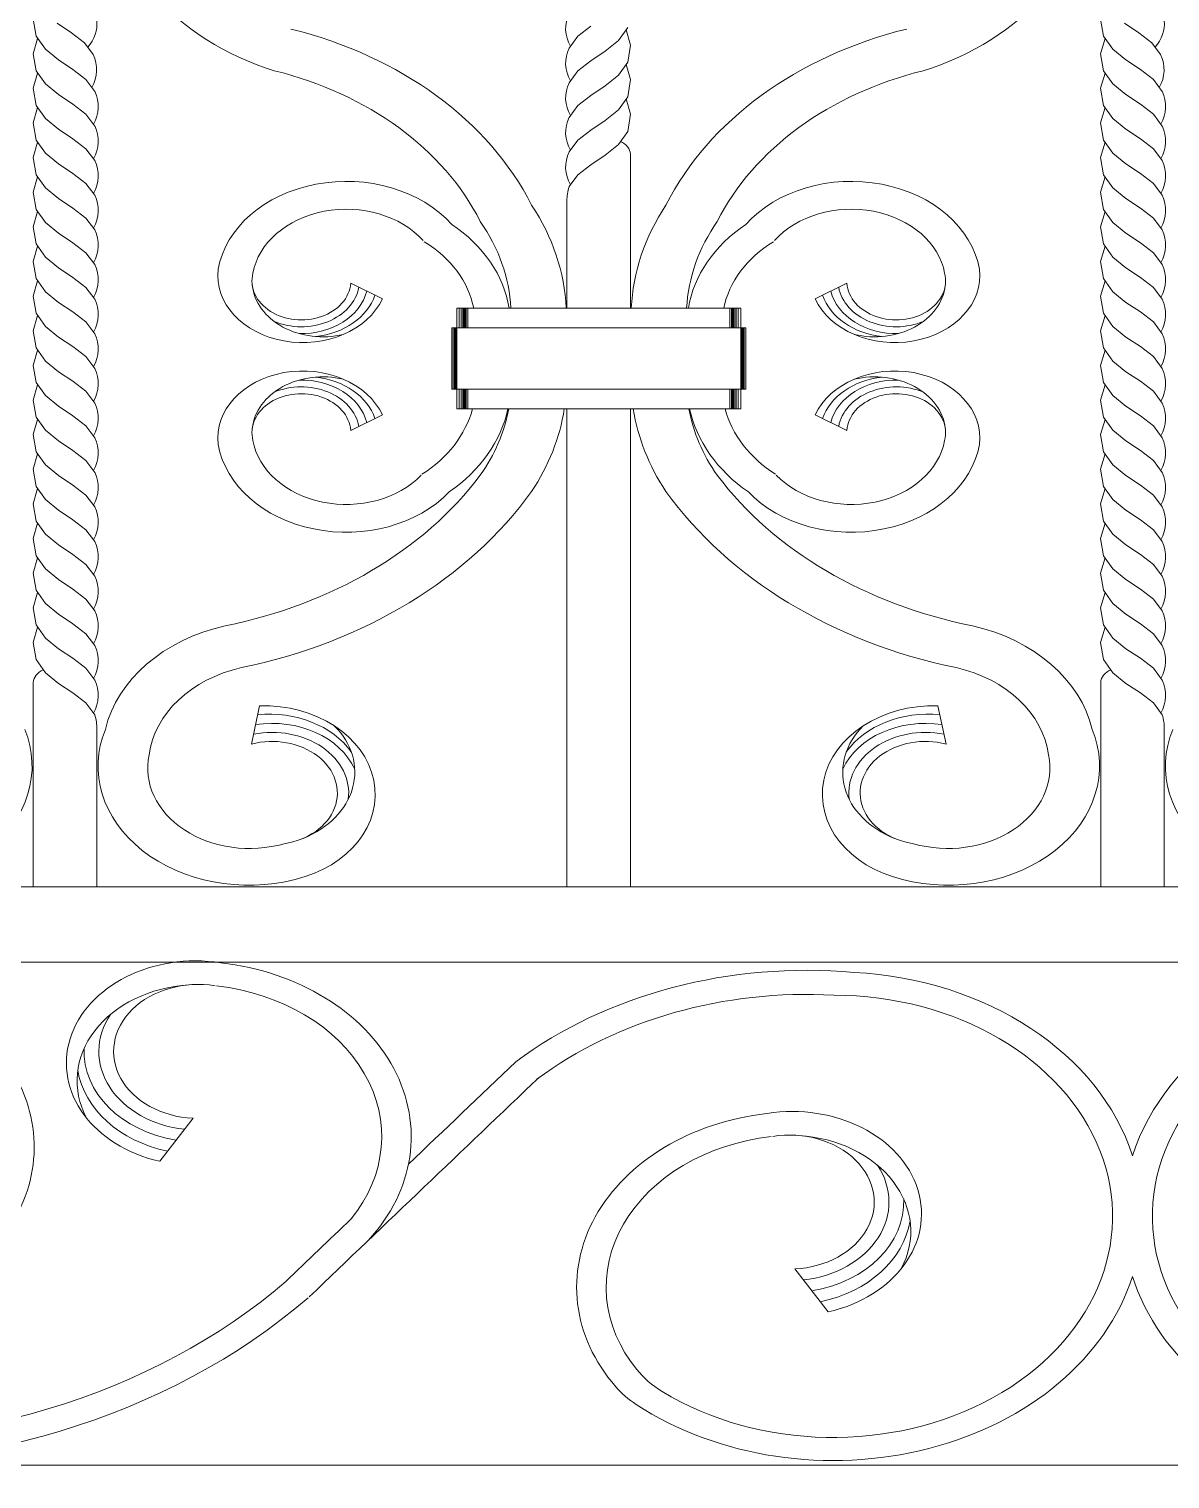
# Model space of a CAD drawing. Header units: inches. Extents: x 60.8 to 83.7, y 23.1 to 43.8.
# Drawn here: x 65.6198 to 65.995, y 25.1891 to 25.6661 of the extents above; entities that cross this region are included whole.
import ezdxf

# ---------------------------------------------------------------- set-up
doc = ezdxf.new("R2010")
doc.units = ezdxf.units.IN
doc.header["$LTSCALE"] = 0.9
doc.header["$MEASUREMENT"] = 0

msp = doc.modelspace()

# ---------------------------------------------------------------- linework, layer by layer
at = {"lineweight": 9}
for p, q in [((65.62117875575608, 25.66939210626288), (65.6220977493063, 25.66376160712858)), ((65.62899584292298, 25.66805270623094), (65.63373662163639, 25.66489791058826)), ((65.80454416427642, 25.66702525895304), (65.80028107903215, 25.66373780067687)), ((65.81669633711141, 25.66661260930425), (65.8136276042448, 25.66228629323068)), ((65.97218456115345, 25.66939210626288), (65.97310355470368, 25.66376160712858)), ((65.9800016483199, 25.66805270623094), (65.98474242703377, 25.66489791058826)), ((65.62261104981165, 25.66303795332495), (65.62117875575608, 25.65799726332632)), ((65.6220977493063, 25.66376160712858), (65.62516648217337, 25.65943529106227)), ((65.63373662163639, 25.66489791058826), (65.63799970688113, 25.66161045231209)), ((65.63799970688113, 25.66161045231209), (65.64090928772733, 25.65771138283647)), ((65.80028107903215, 25.66373780067687), (65.79737149818548, 25.65983873120125)), ((65.8136276042448, 25.66228629323068), (65.80928494298985, 25.65878521165916)), ((65.81618303660606, 25.66588895549336), (65.81761533066165, 25.66084826549473)), ((65.97361685520903, 25.66303795332495), (65.97218456115345, 25.65799726332632)), ((65.97310355470368, 25.66376160712858), (65.97617228757075, 25.65943529106227)), ((65.98474242703377, 25.66489791058826), (65.98900551227806, 25.66161045231209)), ((65.98900551227806, 25.66161045231209), (65.99191509312426, 25.65771138283647)), ((65.62117875575608, 25.65799726332632), (65.6220977493063, 25.65236676419201)), ((65.62516648217337, 25.65943529106227), (65.62950914342787, 25.65593420948712)), ((65.64090928772733, 25.65771138283647), (65.6409116566288, 25.65769400735616)), ((65.79737149818548, 25.65983873120125), (65.79736912928446, 25.65982135571732)), ((65.80928494298985, 25.65878521165916), (65.80454416427642, 25.65563041601648)), ((65.81761533066165, 25.66084826549473), (65.81669633711141, 25.65521776636405)), ((65.97218456115345, 25.65799726332632), (65.97310355470368, 25.65236676419201)), ((65.97617228757075, 25.65943529106227), (65.9805149488248, 25.65593420948712)), ((65.99191509312426, 25.65771138283647), (65.99191746202618, 25.65769400735616)), ((65.6220977493063, 25.65236676419201), (65.62516648217337, 25.64804044812208)), ((65.62950914342787, 25.65593420948712), (65.63424992214175, 25.65277941384444)), ((65.63424992214175, 25.65277941384444), (65.63851300738558, 25.64949195556464)), ((65.80028107903215, 25.65234295774031), (65.79737149818548, 25.64844388826106)), ((65.80454416427642, 25.65563041601648), (65.80028107903215, 25.65234295774031)), ((65.81669633711141, 25.65521776636405), (65.8136276042448, 25.65089145029412)), ((65.81618303660606, 25.6544941125568), (65.81761533066165, 25.64945342255816)), ((65.97310355470368, 25.65236676419201), (65.97617228757075, 25.64804044812208)), ((65.9805149488248, 25.65593420948712), (65.98525572753867, 25.65277941384444)), ((65.98525572753867, 25.65277941384444), (65.98951881278296, 25.64949195556464)), ((65.62261104981165, 25.65164311038476), (65.62117875575608, 25.64660242038613)), ((65.62516648217337, 25.64804044812208), (65.62950914342787, 25.64453936655056)), ((65.63851300738558, 25.64949195556464), (65.64142258823223, 25.64559288608903)), ((65.79737149818548, 25.64844388826106), (65.79736912928446, 25.64842651278076)), ((65.80928494298985, 25.64739036871897), (65.80454416427642, 25.64423557307629)), ((65.8136276042448, 25.65089145029412), (65.80928494298985, 25.64739036871897)), ((65.81761533066165, 25.64945342255816), (65.81669633711141, 25.64382292342749)), ((65.97361685520903, 25.65164311038476), (65.97218456115345, 25.64660242038613)), ((65.97617228757075, 25.64804044812208), (65.9805149488248, 25.64453936655056)), ((65.98951881278296, 25.64949195556464), (65.99242839362961, 25.64559288608903)), ((65.62117875575608, 25.64660242038613), (65.6220977493063, 25.64097192125182)), ((65.62950914342787, 25.64453936655056), (65.63424992214175, 25.64138457090788)), ((65.64142258823223, 25.64559288608903), (65.64142495713416, 25.64557551060872)), ((65.80454416427642, 25.64423557307629), (65.80028107903215, 25.64094811480012)), ((65.81669633711141, 25.64382292342749), (65.8136276042448, 25.63949660735393)), ((65.81618303660606, 25.64309926961661), (65.81761533066165, 25.63805857961797)), ((65.97218456115345, 25.64660242038613), (65.97310355470368, 25.64097192125182)), ((65.9805149488248, 25.64453936655056), (65.98525572753867, 25.64138457090788)), ((65.99242839362961, 25.64559288608903), (65.99243076253109, 25.64557551060872)), ((65.62261104981165, 25.6402482674482), (65.62117875575608, 25.63520757744956)), ((65.6220977493063, 25.64097192125182), (65.62516648217337, 25.63664560518552)), ((65.63424992214175, 25.64138457090788), (65.63851300738558, 25.63809711262808)), ((65.63851300738558, 25.63809711262808), (65.64142258823223, 25.63419804314884)), ((65.80028107903215, 25.64094811480012), (65.79737149818548, 25.6370490453245)), ((65.8136276042448, 25.63949660735393), (65.80928494298985, 25.63599552578241)), ((65.81761533066165, 25.63805857961797), (65.81669633711141, 25.6324280804873)), ((65.97361685520903, 25.6402482674482), (65.97218456115345, 25.63520757744956)), ((65.97310355470368, 25.64097192125182), (65.97617228757075, 25.63664560518552)), ((65.98525572753867, 25.64138457090788), (65.98951881278296, 25.63809711262808)), ((65.98951881278296, 25.63809711262808), (65.99242839362961, 25.63419804314884)), ((65.62117875575608, 25.63520757744956), (65.6220977493063, 25.62957707831526)), ((65.62516648217337, 25.63664560518552), (65.62950914342787, 25.63314452361037)), ((65.62950914342787, 25.63314452361037), (65.63424992214175, 25.62998972796769)), ((65.64142258823223, 25.63419804314884), (65.64142495713416, 25.63418066766852)), ((65.79737149818548, 25.6370490453245), (65.79736912928446, 25.63703166984056)), ((65.80454416427642, 25.63284073013973), (65.80028107903215, 25.62955327185993)), ((65.80928494298985, 25.63599552578241), (65.80454416427642, 25.63284073013973)), ((65.97218456115345, 25.63520757744956), (65.97310355470368, 25.62957707831526)), ((65.97617228757075, 25.63664560518552), (65.9805149488248, 25.63314452361037)), ((65.9805149488248, 25.63314452361037), (65.98525572753867, 25.62998972796769)), ((65.99242839362961, 25.63419804314884), (65.99243076253109, 25.63418066766852)), ((65.62261104981165, 25.62885342450801), (65.62117875575608, 25.62381273450937)), ((65.6220977493063, 25.62957707831526), (65.62516648217337, 25.62525076224533)), ((65.63424992214175, 25.62998972796769), (65.63851300738558, 25.62670226968789)), ((65.80028107903215, 25.62955327185993), (65.79737149818548, 25.62565420238431)), ((65.8136276042448, 25.62810176441373), (65.80928494298985, 25.62460068284222)), ((65.81669633711141, 25.6324280804873), (65.8136276042448, 25.62810176441373)), ((65.97361685520903, 25.62885342450801), (65.97218456115345, 25.62381273450937)), ((65.97310355470368, 25.62957707831526), (65.97617228757075, 25.62525076224533)), ((65.98525572753867, 25.62998972796769), (65.98951881278296, 25.62670226968789)), ((65.62117875575608, 25.62381273450937), (65.6220977493063, 25.61818223537507)), ((65.62516648217337, 25.62525076224533), (65.62950914342787, 25.62174968067018)), ((65.63851300738558, 25.62670226968789), (65.64142258823223, 25.62280320021227)), ((65.79737149818548, 25.62565420238431), (65.79736912928446, 25.62563682690037)), ((65.80928494298985, 25.62460068284222), (65.80454416427642, 25.62144588719953)), ((65.81760575645052, 25.57423655139727), (65.81760575645052, 25.6249331585556)), ((65.97218456115345, 25.62381273450937), (65.97310355470368, 25.61818223537507)), ((65.97617228757075, 25.62525076224533), (65.9805149488248, 25.62174968067018)), ((65.98951881278296, 25.62670226968789), (65.99242839362961, 25.62280320021227)), ((65.62950914342787, 25.62174968067018), (65.63424992214175, 25.6185948850275)), ((65.63424992214175, 25.6185948850275), (65.63851300738558, 25.61530742674769)), ((65.64142258823223, 25.62280320021227), (65.64142495713416, 25.62278582473196)), ((65.80454416427642, 25.62144588719953), (65.80028107903215, 25.61815842892336)), ((65.9805149488248, 25.62174968067018), (65.98525572753867, 25.6185948850275)), ((65.98525572753867, 25.6185948850275), (65.98951881278296, 25.61530742674769)), ((65.99242839362961, 25.62280320021227), (65.99243076253109, 25.62278582473196)), ((65.62261104981165, 25.61745858156781), (65.62117875575608, 25.61241789156918)), ((65.6220977493063, 25.61818223537507), (65.62516648217337, 25.61385591930513)), ((65.62516648217337, 25.61385591930513), (65.62950914342787, 25.61035483773362)), ((65.63851300738558, 25.61530742674769), (65.64142258823223, 25.61140835727208)), ((65.79737149818548, 25.61425935944412), (65.79736912928446, 25.61424198396381)), ((65.80028107903215, 25.61815842892336), (65.79737149818548, 25.61425935944412)), ((65.97361685520903, 25.61745858156781), (65.97218456115345, 25.61241789156918)), ((65.97310355470368, 25.61818223537507), (65.97617228757075, 25.61385591930513)), ((65.97617228757075, 25.61385591930513), (65.9805149488248, 25.61035483773362)), ((65.98951881278296, 25.61530742674769), (65.99242839362961, 25.61140835727208)), ((65.62117875575608, 25.61241789156918), (65.6220977493063, 25.60678739243488)), ((65.62950914342787, 25.61035483773362), (65.63424992214175, 25.60720004209093)), ((65.64142258823223, 25.61140835727208), (65.64142495713416, 25.61139098179177)), ((65.79669123266589, 25.57423655139727), (65.79669123266589, 25.6095689058458)), ((65.97218456115345, 25.61241789156918), (65.97310355470368, 25.60678739243488)), ((65.9805149488248, 25.61035483773362), (65.98525572753867, 25.60720004209093)), ((65.99242839362961, 25.61140835727208), (65.99243076253109, 25.61139098179177)), ((65.62261104981165, 25.60606373863125), (65.62117875575608, 25.60102304863262)), ((65.6220977493063, 25.60678739243488), (65.62516648217337, 25.60246107636857)), ((65.63424992214175, 25.60720004209093), (65.63851300738558, 25.60391258381113)), ((65.97361685520903, 25.60606373863125), (65.97218456115345, 25.60102304863262)), ((65.97310355470368, 25.60678739243488), (65.97617228757075, 25.60246107636857)), ((65.98525572753867, 25.60720004209093), (65.98951881278296, 25.60391258381113)), ((65.62117875575608, 25.60102304863262), (65.6220977493063, 25.59539254949831)), ((65.62516648217337, 25.60246107636857), (65.62950914342787, 25.59895999479343)), ((65.63851300738558, 25.60391258381113), (65.64142258823223, 25.60001351433189)), ((65.64142258823223, 25.60001351433189), (65.64142495713416, 25.59999613885521)), ((65.97218456115345, 25.60102304863262), (65.97310355470368, 25.59539254949831)), ((65.97617228757075, 25.60246107636857), (65.9805149488248, 25.59895999479343)), ((65.98951881278296, 25.60391258381113), (65.99242839362961, 25.60001351433189)), ((65.99242839362961, 25.60001351433189), (65.99243076253109, 25.59999613885521)), ((65.62261104981165, 25.59466889569106), (65.62117875575608, 25.58962820569243)), ((65.6220977493063, 25.59539254949831), (65.62516648217337, 25.59106623342838)), ((65.62950914342787, 25.59895999479343), (65.63424992214175, 25.59580519915074)), ((65.63424992214175, 25.59580519915074), (65.63851300738558, 25.59251774087094)), ((65.97361685520903, 25.59466889569106), (65.97218456115345, 25.58962820569243)), ((65.97310355470368, 25.59539254949831), (65.97617228757075, 25.59106623342838)), ((65.9805149488248, 25.59895999479343), (65.98525572753867, 25.59580519915074)), ((65.98525572753867, 25.59580519915074), (65.98951881278296, 25.59251774087094)), ((65.62516648217337, 25.59106623342838), (65.62950914342787, 25.58756515185686)), ((65.63851300738558, 25.59251774087094), (65.64142258823223, 25.58861867139533)), ((65.97617228757075, 25.59106623342838), (65.9805149488248, 25.58756515185686)), ((65.98951881278296, 25.59251774087094), (65.99242839362961, 25.58861867139533)), ((65.62117875575608, 25.58962820569243), (65.6220977493063, 25.58399770655813)), ((65.62950914342787, 25.58756515185686), (65.63424992214175, 25.58441035621418)), ((65.64142258823223, 25.58861867139533), (65.64142495713416, 25.58860129591502)), ((65.97218456115345, 25.58962820569243), (65.97310355470368, 25.58399770655813)), ((65.9805149488248, 25.58756515185686), (65.98525572753867, 25.58441035621418)), ((65.99242839362961, 25.58861867139533), (65.99243076253109, 25.58860129591502)), ((65.62261104981165, 25.5832740527545), (65.62117875575608, 25.57823336275224)), ((65.6220977493063, 25.58399770655813), (65.62516648217337, 25.57967139049182)), ((65.63424992214175, 25.58441035621418), (65.63851300738558, 25.58112289793438)), ((65.63851300738558, 25.58112289793438), (65.64142258823223, 25.57722382845514)), ((65.73600572222117, 25.57738261799617), (65.72556700744356, 25.58245314878915)), ((65.8782912668957, 25.57738261799617), (65.88872998167331, 25.58245314878915)), ((65.97361685520903, 25.5832740527545), (65.97218456115345, 25.57823336275224)), ((65.97310355470368, 25.58399770655813), (65.97617228757075, 25.57967139049182)), ((65.98525572753867, 25.58441035621418), (65.98951881278296, 25.58112289793438)), ((65.98951881278296, 25.58112289793438), (65.99242839362961, 25.57722382845514)), ((65.62117875575608, 25.57823336275224), (65.6220977493063, 25.57260286361793)), ((65.62516648217337, 25.57967139049182), (65.62950914342787, 25.57617030891667)), ((65.62950914342787, 25.57617030891667), (65.63424992214175, 25.57301551327399)), ((65.64142258823223, 25.57722382845514), (65.64142495713416, 25.57720645297483)), ((65.97218456115345, 25.57823336275224), (65.97310355470368, 25.57260286361793)), ((65.97617228757075, 25.57967139049182), (65.9805149488248, 25.57617030891667)), ((65.9805149488248, 25.57617030891667), (65.98525572753867, 25.57301551327399)), ((65.99242839362961, 25.57722382845514), (65.99243076253109, 25.57720645297483)), ((65.62261104981165, 25.57187920981431), (65.62117875575608, 25.56683851981568)), ((65.6220977493063, 25.57260286361793), (65.62516648217337, 25.56827654755163)), ((65.63424992214175, 25.57301551327399), (65.63851300738558, 25.56972805499419)), ((65.76045199876698, 25.57423655139727), (65.85384499034988, 25.57423655139727)), ((65.85384499034943, 25.57423655139727), (65.76045199876698, 25.57423655139727)), ((65.76045199876698, 25.57423655139727), (65.76045199876698, 25.54113680925347)), ((65.76045199876698, 25.57423655139727), (65.76045199876698, 25.56779114563445)), ((65.76045199876698, 25.57423655139727), (65.76045199876698, 25.56779114563445)), ((65.76045199876698, 25.57423655139727), (65.76045199876698, 25.54113680925347)), ((65.76126652228517, 25.57423655139727), (65.76126652228517, 25.56779114563445)), ((65.76126652228517, 25.57423655139727), (65.76126652228517, 25.56779114563445)), ((65.76191814109973, 25.57423655139727), (65.76191814109973, 25.56779114563445)), ((65.76191814109973, 25.57423655139727), (65.76191814109973, 25.56779114563445)), ((65.76240685521063, 25.57423655139727), (65.76240685521063, 25.56779114563445)), ((65.76240685521063, 25.57423655139727), (65.76240685521063, 25.56779114563445)), ((65.76281411696972, 25.57423655139727), (65.76281411696972, 25.56779114563445)), ((65.76281411696972, 25.57423655139727), (65.76281411696972, 25.56779114563445)), ((65.76313992637655, 25.57423655139727), (65.76313992637655, 25.56779114563445)), ((65.76313992637655, 25.57423655139727), (65.76313992637655, 25.56779114563445)), ((65.76338428343246, 25.57423655139727), (65.76338428343246, 25.56779114563445)), ((65.76338428343246, 25.57423655139727), (65.763384283432, 25.56779114563445)), ((65.76354718813565, 25.57423655139727), (65.76354718813565, 25.56779114563445)), ((65.76354718813565, 25.57423655139727), (65.76354718813565, 25.56779114563445)), ((65.76409951958732, 25.57423655139727), (65.76409951958732, 25.56779114563445)), ((65.76409951958686, 25.57423655139727), (65.76409951958686, 25.56779114563445)), ((65.85019746952955, 25.57423655139727), (65.85019746952955, 25.56779114563445)), ((65.85019746952955, 25.57423655139727), (65.85019746952955, 25.56779114563445)), ((65.85074980098076, 25.57423655139727), (65.85074980098076, 25.56779114563445)), ((65.85074980098076, 25.57423655139727), (65.85074980098076, 25.56779114563445)), ((65.85091270568441, 25.57423655139727), (65.85091270568441, 25.56779114563445)), ((65.85091270568441, 25.57423655139727), (65.85091270568441, 25.56779114563445)), ((65.85115706273986, 25.57423655139727), (65.85115706273986, 25.56779114563445)), ((65.85115706273986, 25.57423655139727), (65.85115706273986, 25.56779114563445)), ((65.85148287214713, 25.57423655139727), (65.85148287214713, 25.56779114563445)), ((65.85148287214713, 25.57423655139727), (65.85148287214713, 25.56779114563445)), ((65.85189013390622, 25.57423655139727), (65.85189013390622, 25.56779114563445)), ((65.85189013390622, 25.57423655139727), (65.85189013390622, 25.56779114563445)), ((65.85237884801714, 25.57423655139727), (65.85237884801714, 25.56779114563445)), ((65.85237884801714, 25.57423655139727), (65.85237884801714, 25.56779114563445)), ((65.85303046683124, 25.57423655139727), (65.85303046683124, 25.56779114563445)), ((65.85303046683124, 25.57423655139727), (65.85303046683124, 25.56779114563445)), ((65.85384499034943, 25.57423655139727), (65.85384499034943, 25.54113680925347)), ((65.85384499034943, 25.57423655139727), (65.85384499034988, 25.56779114563445)), ((65.85384499034943, 25.57423655139727), (65.85384499034943, 25.56779114563445)), ((65.85384499034943, 25.57423655139727), (65.85384499034943, 25.54113680925347)), ((65.97361685520903, 25.57187920981431), (65.97218456115345, 25.56683851981568)), ((65.97310355470368, 25.57260286361793), (65.97617228757075, 25.56827654755163)), ((65.98525572753867, 25.57301551327399), (65.98951881278296, 25.56972805499419)), ((65.62117875575608, 25.56683851981568), (65.6220977493063, 25.56120802068137)), ((65.62516648217337, 25.56827654755163), (65.62950914342787, 25.56477546597648)), ((65.63851300738558, 25.56972805499419), (65.64142258823223, 25.56582898551494)), ((65.75882295173106, 25.56779114563445), (65.85547403738535, 25.56779114563445)), ((65.85547403738535, 25.56779114563445), (65.75882295173106, 25.56779114563445)), ((65.75882295173106, 25.56779114563445), (65.75882295173106, 25.5475822150163)), ((65.75882295173106, 25.56779114563445), (65.75882295173106, 25.5475822150163)), ((65.75931166584198, 25.56779114563445), (65.75931166584198, 25.5475822150163)), ((65.75931166584198, 25.56779114563445), (65.75931166584198, 25.5475822150163)), ((65.75971892760107, 25.56779114563445), (65.75971892760107, 25.5475822150163)), ((65.75971892760107, 25.56779114563445), (65.75971892760107, 25.5475822150163)), ((65.76004473700834, 25.56779114563445), (65.76004473700834, 25.5475822150163)), ((65.76004473700834, 25.56779114563445), (65.76004473700834, 25.5475822150163)), ((65.76020764171197, 25.56779114563445), (65.76020764171197, 25.5475822150163)), ((65.76020764171197, 25.56779114563445), (65.76020764171197, 25.5475822150163)), ((65.85408934740488, 25.56779114563445), (65.85408934740488, 25.5475822150163)), ((65.85408934740488, 25.56779114563445), (65.85408934740488, 25.5475822150163)), ((65.85425225210807, 25.56779114563445), (65.85425225210807, 25.5475822150163)), ((65.85425225210807, 25.56779114563445), (65.85425225210807, 25.5475822150163)), ((65.8545780615158, 25.56779114563445), (65.8545780615158, 25.5475822150163)), ((65.8545780615158, 25.56779114563445), (65.8545780615158, 25.5475822150163)), ((65.85498532327489, 25.56779114563445), (65.85498532327489, 25.5475822150163)), ((65.85498532327489, 25.56779114563445), (65.85498532327489, 25.5475822150163)), ((65.85547403738535, 25.56779114563445), (65.85547403738535, 25.5475822150163)), ((65.85547403738535, 25.56779114563445), (65.85547403738535, 25.5475822150163)), ((65.97218456115345, 25.56683851981568), (65.97310355470368, 25.56120802068137)), ((65.97617228757075, 25.56827654755163), (65.9805149488248, 25.56477546597648)), ((65.98951881278296, 25.56972805499419), (65.99242839362961, 25.56582898551494)), ((65.6220977493063, 25.56120802068137), (65.62516648217337, 25.55688170461143)), ((65.62950914342787, 25.56477546597648), (65.63424992214175, 25.5616206703338)), ((65.63424992214175, 25.5616206703338), (65.63851300738558, 25.558333212054)), ((65.64142258823223, 25.56582898551494), (65.64142495713416, 25.56581161003826)), ((65.97310355470368, 25.56120802068137), (65.97617228757075, 25.55688170461143)), ((65.9805149488248, 25.56477546597648), (65.98525572753867, 25.5616206703338)), ((65.98525572753867, 25.5616206703338), (65.98951881278296, 25.558333212054)), ((65.99242839362961, 25.56582898551494), (65.99243076253109, 25.56581161003826)), ((65.62261104981165, 25.56048436687412), (65.62117875575608, 25.55544367687548)), ((65.62516648217337, 25.55688170461143), (65.62950914342787, 25.55338062303992)), ((65.63851300738558, 25.558333212054), (65.64142258823223, 25.55443414257838)), ((65.97361685520903, 25.56048436687412), (65.97218456115345, 25.55544367687548)), ((65.97617228757075, 25.55688170461143), (65.9805149488248, 25.55338062303992)), ((65.98951881278296, 25.558333212054), (65.99242839362961, 25.55443414257838)), ((65.62117875575608, 25.55544367687548), (65.6220977493063, 25.54981317774118)), ((65.62950914342787, 25.55338062303992), (65.63424992214175, 25.55022582739723)), ((65.64142258823223, 25.55443414257838), (65.64142495713416, 25.55441676709807)), ((65.97218456115345, 25.55544367687548), (65.97310355470368, 25.54981317774118)), ((65.9805149488248, 25.55338062303992), (65.98525572753867, 25.55022582739723)), ((65.99242839362961, 25.55443414257838), (65.99243076253109, 25.55441676709807)), ((65.62261104981165, 25.54908952393755), (65.62117875575608, 25.54404883393892)), ((65.6220977493063, 25.54981317774118), (65.62516648217337, 25.54548686167487)), ((65.63424992214175, 25.55022582739723), (65.63851300738558, 25.54693836911743)), ((65.63851300738558, 25.54693836911743), (65.64142258823223, 25.54303929963819)), ((65.75882295173106, 25.5475822150163), (65.85547403738535, 25.5475822150163)), ((65.85547403738535, 25.5475822150163), (65.75882295173106, 25.5475822150163)), ((65.76045199876698, 25.5475822150163), (65.76045199876698, 25.54113680925347)), ((65.76045199876698, 25.5475822150163), (65.76045199876698, 25.54113680925347)), ((65.76126652228517, 25.5475822150163), (65.76126652228517, 25.54113680925347)), ((65.76126652228517, 25.5475822150163), (65.76126652228517, 25.54113680925347)), ((65.76191814109973, 25.5475822150163), (65.76191814109973, 25.54113680925347)), ((65.76191814109973, 25.5475822150163), (65.76191814109973, 25.54113680925347)), ((65.76240685521063, 25.5475822150163), (65.76240685521063, 25.54113680925347)), ((65.76240685521063, 25.5475822150163), (65.76240685521063, 25.54113680925347)), ((65.76281411696972, 25.5475822150163), (65.76281411696972, 25.54113680925347)), ((65.76281411696972, 25.5475822150163), (65.76281411696972, 25.54113680925347)), ((65.76313992637655, 25.5475822150163), (65.76313992637655, 25.54113680925347)), ((65.76313992637655, 25.5475822150163), (65.76313992637655, 25.54113680925347)), ((65.76338428343246, 25.5475822150163), (65.76338428343246, 25.54113680925347)), ((65.763384283432, 25.5475822150163), (65.76338428343246, 25.54113680925347)), ((65.76354718813565, 25.5475822150163), (65.76354718813565, 25.54113680925347)), ((65.76354718813565, 25.5475822150163), (65.76354718813565, 25.54113680925347)), ((65.76409951958732, 25.5475822150163), (65.76409951958732, 25.54113680925347)), ((65.76409951958686, 25.5475822150163), (65.76409951958686, 25.54113680925347)), ((65.85019746952955, 25.5475822150163), (65.85019746952955, 25.54113680925347)), ((65.85019746952955, 25.5475822150163), (65.85019746952955, 25.54113680925347)), ((65.85074980098076, 25.5475822150163), (65.85074980098076, 25.54113680925347)), ((65.85074980098076, 25.5475822150163), (65.85074980098076, 25.54113680925347)), ((65.85091270568441, 25.5475822150163), (65.85091270568441, 25.54113680925347)), ((65.85091270568441, 25.5475822150163), (65.85091270568441, 25.54113680925347)), ((65.85115706273986, 25.5475822150163), (65.85115706273986, 25.54113680925347)), ((65.85115706273986, 25.5475822150163), (65.85115706273986, 25.54113680925347)), ((65.85148287214713, 25.5475822150163), (65.85148287214713, 25.54113680925347)), ((65.85148287214713, 25.5475822150163), (65.85148287214713, 25.54113680925347)), ((65.85189013390622, 25.5475822150163), (65.85189013390622, 25.54113680925347)), ((65.85189013390622, 25.5475822150163), (65.85189013390622, 25.54113680925347)), ((65.85237884801714, 25.5475822150163), (65.85237884801714, 25.54113680925347)), ((65.85237884801714, 25.5475822150163), (65.85237884801714, 25.54113680925347)), ((65.85303046683124, 25.5475822150163), (65.85303046683124, 25.54113680925347)), ((65.85303046683124, 25.5475822150163), (65.85303046683124, 25.54113680925347)), ((65.85384499034988, 25.5475822150163), (65.85384499034943, 25.54113680925347)), ((65.85384499034943, 25.5475822150163), (65.85384499034943, 25.54113680925347)), ((65.97361685520903, 25.54908952393755), (65.97218456115345, 25.54404883393892)), ((65.97310355470368, 25.54981317774118), (65.97617228757075, 25.54548686167487)), ((65.98525572753867, 25.55022582739723), (65.98951881278296, 25.54693836911743)), ((65.98951881278296, 25.54693836911743), (65.99242839362961, 25.54303929963819)), ((65.62117875575608, 25.54404883393892), (65.6220977493063, 25.53841833480462)), ((65.62516648217337, 25.54548686167487), (65.62950914342787, 25.54198578009973)), ((65.64142258823223, 25.54303929963819), (65.64142495713416, 25.54302192416151)), ((65.97218456115345, 25.54404883393892), (65.97310355470368, 25.53841833480462)), ((65.97617228757075, 25.54548686167487), (65.9805149488248, 25.54198578009973)), ((65.99242839362961, 25.54303929963819), (65.99243076253109, 25.54302192416151)), ((65.62261104981165, 25.53769468099736), (65.62117875575608, 25.53265399099873)), ((65.6220977493063, 25.53841833480462), (65.62516648217337, 25.53409201873468)), ((65.62950914342787, 25.54198578009973), (65.63424992214175, 25.53883098445704)), ((65.63424992214175, 25.53883098445704), (65.63851300738558, 25.53554352617724)), ((65.73600572222117, 25.53914771522824), (65.72556700744356, 25.53407718443526)), ((65.76045199876698, 25.54113680925347), (65.85384499034988, 25.54113680925347)), ((65.85384499034943, 25.54113680925347), (65.76045199876698, 25.54113680925347)), ((65.79669123266633, 25.38391303407224), (65.79669123266633, 25.54113680925347)), ((65.79669123266633, 25.38391303407224), (65.79669123266633, 25.54113680925347)), ((65.81760575645052, 25.54113680925347), (65.81760575645052, 25.38391303407224)), ((65.8782912668957, 25.53914771522824), (65.88872998167331, 25.53407718443526)), ((65.97361685520903, 25.53769468099736), (65.97218456115345, 25.53265399099873)), ((65.97310355470368, 25.53841833480462), (65.97617228757075, 25.53409201873468)), ((65.9805149488248, 25.54198578009973), (65.98525572753867, 25.53883098445704)), ((65.98525572753867, 25.53883098445704), (65.98951881278296, 25.53554352617724)), ((65.62117875575608, 25.53265399099873), (65.6220977493063, 25.52702349186443)), ((65.62516648217337, 25.53409201873468), (65.62950914342787, 25.53059093716316)), ((65.63851300738558, 25.53554352617724), (65.64142258823223, 25.53164445670163)), ((65.97218456115345, 25.53265399099873), (65.97310355470368, 25.52702349186443)), ((65.97617228757075, 25.53409201873468), (65.9805149488248, 25.53059093716316)), ((65.98951881278296, 25.53554352617724), (65.99242839362961, 25.53164445670163)), ((65.62950914342787, 25.53059093716316), (65.63424992214175, 25.52743614152048)), ((65.64142258823223, 25.53164445670163), (65.64142495713416, 25.53162708122132)), ((65.9805149488248, 25.53059093716316), (65.98525572753867, 25.52743614152048)), ((65.99242839362961, 25.53164445670163), (65.99243076253109, 25.53162708122132)), ((65.62261104981165, 25.5262998380608), (65.62117875575608, 25.52125914805854)), ((65.6220977493063, 25.52702349186443), (65.62516648217337, 25.52269717579449)), ((65.63424992214175, 25.52743614152048), (65.63851300738558, 25.52414868323705)), ((65.63851300738558, 25.52414868323705), (65.64142258823223, 25.52024961376144)), ((65.97361685520903, 25.5262998380608), (65.97218456115345, 25.52125914805854)), ((65.97310355470368, 25.52702349186443), (65.97617228757075, 25.52269717579449)), ((65.98525572753867, 25.52743614152048), (65.98951881278296, 25.52414868323705)), ((65.98951881278296, 25.52414868323705), (65.99242839362961, 25.52024961376144)), ((65.62117875575608, 25.52125914805854), (65.6220977493063, 25.51562864892423)), ((65.62516648217337, 25.52269717579449), (65.62950914342787, 25.51919609422297)), ((65.62950914342787, 25.51919609422297), (65.63424992214175, 25.51604129858029)), ((65.64142258823223, 25.52024961376144), (65.64142495713416, 25.52023223828113)), ((65.97218456115345, 25.52125914805854), (65.97310355470368, 25.51562864892423)), ((65.97617228757075, 25.52269717579449), (65.9805149488248, 25.51919609422297)), ((65.9805149488248, 25.51919609422297), (65.98525572753867, 25.51604129858029)), ((65.99242839362961, 25.52024961376144), (65.99243076253109, 25.52023223828113)), ((65.62261104981165, 25.51490499512061), (65.62117875575608, 25.50986430512198)), ((65.6220977493063, 25.51562864892423), (65.62516648217337, 25.51130233285793)), ((65.63424992214175, 25.51604129858029), (65.63851300738558, 25.51275384030049)), ((65.97361685520903, 25.51490499512061), (65.97218456115345, 25.50986430512198)), ((65.97310355470368, 25.51562864892423), (65.97617228757075, 25.51130233285793)), ((65.98525572753867, 25.51604129858029), (65.98951881278296, 25.51275384030049)), ((65.62117875575608, 25.50986430512198), (65.6220977493063, 25.50423380598767)), ((65.62516648217337, 25.51130233285793), (65.62950914342787, 25.50780125128278)), ((65.63851300738558, 25.51275384030049), (65.64142258823223, 25.50885477082124)), ((65.64142258823223, 25.50885477082124), (65.64142495713416, 25.50883739534456)), ((65.97218456115345, 25.50986430512198), (65.97310355470368, 25.50423380598767)), ((65.97617228757075, 25.51130233285793), (65.9805149488248, 25.50780125128278)), ((65.98951881278296, 25.51275384030049), (65.99242839362961, 25.50885477082124)), ((65.99242839362961, 25.50885477082124), (65.99243076253109, 25.50883739534456)), ((65.6220977493063, 25.50423380598767), (65.62516648217337, 25.49990748991774)), ((65.62950914342787, 25.50780125128278), (65.63424992214175, 25.5046464556401)), ((65.63424992214175, 25.5046464556401), (65.63851300738558, 25.5013589973603)), ((65.97310355470368, 25.50423380598767), (65.97617228757075, 25.49990748991774)), ((65.9805149488248, 25.50780125128278), (65.98525572753867, 25.5046464556401)), ((65.98525572753867, 25.5046464556401), (65.98951881278296, 25.5013589973603)), ((65.62261104981165, 25.50351015218042), (65.62117875575608, 25.49846946218178)), ((65.62516648217337, 25.49990748991774), (65.62950914342787, 25.49640640834622)), ((65.63851300738558, 25.5013589973603), (65.64142258823223, 25.49745992788468)), ((65.97361685520903, 25.50351015218042), (65.97218456115345, 25.49846946218178)), ((65.97617228757075, 25.49990748991774), (65.9805149488248, 25.49640640834622)), ((65.98951881278296, 25.5013589973603), (65.99242839362961, 25.49745992788468)), ((65.62117875575608, 25.49846946218178), (65.6220977493063, 25.49283896304748)), ((65.62950914342787, 25.49640640834622), (65.63424992214175, 25.49325161270353)), ((65.64142258823223, 25.49745992788468), (65.64142495713416, 25.49744255240437)), ((65.97218456115345, 25.49846946218178), (65.97310355470368, 25.49283896304748)), ((65.9805149488248, 25.49640640834622), (65.98525572753867, 25.49325161270353)), ((65.99242839362961, 25.49745992788468), (65.99243076253109, 25.49744255240437)), ((65.62261104981165, 25.49211530924385), (65.62117875575608, 25.48707461924522)), ((65.6220977493063, 25.49283896304748), (65.62516648217337, 25.48851264698117)), ((65.63424992214175, 25.49325161270353), (65.63851300738558, 25.48996415442373)), ((65.63851300738558, 25.48996415442373), (65.64142258823223, 25.48606508494449)), ((65.97361685520903, 25.49211530924385), (65.97218456115345, 25.48707461924522)), ((65.97310355470368, 25.49283896304748), (65.97617228757075, 25.48851264698117)), ((65.98525572753867, 25.49325161270353), (65.98951881278296, 25.48996415442373)), ((65.98951881278296, 25.48996415442373), (65.99242839362961, 25.48606508494449)), ((65.62117875575608, 25.48707461924522), (65.6220977493063, 25.48144412010729)), ((65.62516648217337, 25.48851264698117), (65.62950914342787, 25.48501156540603)), ((65.62950914342787, 25.48501156540603), (65.63424992214175, 25.48185676976334)), ((65.64142258823223, 25.48606508494449), (65.64142495713416, 25.48604770946418)), ((65.97218456115345, 25.48707461924522), (65.97310355470368, 25.48144412010729)), ((65.97617228757075, 25.48851264698117), (65.9805149488248, 25.48501156540603)), ((65.9805149488248, 25.48501156540603), (65.98525572753867, 25.48185676976334)), ((65.99242839362961, 25.48606508494449), (65.99243076253109, 25.48604770946418)), ((65.62261104981165, 25.48072046630366), (65.62117875575608, 25.47567977630503)), ((65.6220977493063, 25.48144412010729), (65.62516648217337, 25.47711780404098)), ((65.63424992214175, 25.48185676976334), (65.63851300738558, 25.47856931148354)), ((65.97361685520903, 25.48072046630366), (65.97218456115345, 25.47567977630503)), ((65.97310355470368, 25.48144412010729), (65.97617228757075, 25.47711780404098)), ((65.98525572753867, 25.48185676976334), (65.98951881278296, 25.47856931148354)), ((65.62117875575608, 25.47567977630503), (65.6220977493063, 25.47004927717073)), ((65.62516648217337, 25.47711780404098), (65.62950914342787, 25.47361672246584)), ((65.63851300738558, 25.47856931148354), (65.64142258823223, 25.4746702420043)), ((65.97218456115345, 25.47567977630503), (65.97310355470368, 25.47004927717073)), ((65.97617228757075, 25.47711780404098), (65.9805149488248, 25.47361672246584)), ((65.98951881278296, 25.47856931148354), (65.99242839362961, 25.4746702420043)), ((65.62950914342787, 25.47361672246584), (65.63424992214175, 25.47046192682316)), ((65.64142258823223, 25.4746702420043), (65.64142495713416, 25.47465286652762)), ((65.9805149488248, 25.47361672246584), (65.98525572753867, 25.47046192682316)), ((65.99242839362961, 25.4746702420043), (65.99243076253109, 25.47465286652762)), ((65.62261104981165, 25.46932562336347), (65.62117875575608, 25.46428493336484)), ((65.6220977493063, 25.47004927717073), (65.62516648217337, 25.46572296110079)), ((65.63424992214175, 25.47046192682316), (65.63851300738558, 25.46717446854335)), ((65.63851300738558, 25.46717446854335), (65.64142258823223, 25.46327539906774)), ((65.97361685520903, 25.46932562336347), (65.97218456115345, 25.46428493336484)), ((65.97310355470368, 25.47004927717073), (65.97617228757075, 25.46572296110079)), ((65.98525572753867, 25.47046192682316), (65.98951881278296, 25.46717446854335)), ((65.98951881278296, 25.46717446854335), (65.99242839362961, 25.46327539906774)), ((65.62117875575608, 25.46428493336484), (65.6220977493063, 25.45865443423054)), ((65.62516648217337, 25.46572296110079), (65.62950914342787, 25.46222187952927)), ((65.62950914342787, 25.46222187952927), (65.63424992214175, 25.45906708388659)), ((65.64142258823223, 25.46327539906774), (65.64142495713416, 25.46325802358743)), ((65.97218456115345, 25.46428493336484), (65.97310355470368, 25.45865443423054)), ((65.97617228757075, 25.46572296110079), (65.9805149488248, 25.46222187952927)), ((65.9805149488248, 25.46222187952927), (65.98525572753867, 25.45906708388659)), ((65.99242839362961, 25.46327539906774), (65.99243076253109, 25.46325802358743)), ((65.6220977493063, 25.45865443423054), (65.62516648217337, 25.45432811816423)), ((65.63424992214175, 25.45906708388659), (65.63851300738558, 25.45577962560679)), ((65.97310355470368, 25.45865443423054), (65.97617228757075, 25.45432811816423)), ((65.98525572753867, 25.45906708388659), (65.98951881278296, 25.45577962560679)), ((65.62516648217337, 25.45432811816423), (65.62950914342787, 25.45082703658908)), ((65.63851300738558, 25.45577962560679), (65.64142258823223, 25.45188055612754)), ((65.64142258823223, 25.45188055612754), (65.64142495713416, 25.45186318065086)), ((65.97617228757075, 25.45432811816423), (65.9805149488248, 25.45082703658908)), ((65.98951881278296, 25.45577962560679), (65.99242839362961, 25.45188055612754)), ((65.99242839362961, 25.45188055612754), (65.99243076253109, 25.45186318065086)), ((65.6211883299672, 25.38391303407224), (65.6211883299672, 25.45115951230609)), ((65.62950914342787, 25.45082703658908), (65.63424992214175, 25.4476722409464)), ((65.63424992214175, 25.4476722409464), (65.63851300738558, 25.4443847826666)), ((65.97219413536457, 25.38391303407224), (65.97219413536457, 25.45115951230609)), ((65.9805149488248, 25.45082703658908), (65.98525572753867, 25.4476722409464)), ((65.98525572753867, 25.4476722409464), (65.98951881278296, 25.4443847826666)), ((65.63851300738558, 25.4443847826666), (65.64142258823223, 25.44048571319098)), ((65.69562368252936, 25.44348391536046), (65.6929430690354, 25.43086704771592)), ((65.9186733065875, 25.44348391536046), (65.92135392008102, 25.43086704771592)), ((65.98951881278296, 25.4443847826666), (65.99242839362961, 25.44048571319098)), ((65.64142258823223, 25.44048571319098), (65.64142495713416, 25.44046833771067)), ((65.99242839362961, 25.44048571319098), (65.99243076253109, 25.44046833771067)), ((65.64210285375229, 25.38391303407224), (65.64210285375229, 25.43579525959267)), ((65.99310865914921, 25.38391303407224), (65.99310865914921, 25.43579525959267)), ((65.4665999510536, 25.38391303407224), (66.4987028434602, 25.38391303407224)), ((65.43522816537687, 25.35908822746257), (66.53007462913737, 25.35908822746257)), ((65.66275642103885, 25.29357223063289), (65.6737424049241, 25.30773427117964)), ((65.88257635192217, 25.2440167665939), (65.87159036803692, 25.25817880713702)), ((65.32838781790711, 25.1935895167472), (66.73921986698375, 25.1935895167472))]:
    msp.add_line(p, q, dxfattribs=at)
at = {"lineweight": 9, "extrusion": (0, 0, -1)}
for centre, major_axis, ratio, start_param, end_param in [((65.73229619679648, 25.7162522309135), (-0.08675961331318846, 1.271895683086579e-13), 0.7913099644121572, -1.194938778864159, -0.01954534032767596), ((65.88200079232038, 25.7162522309135), (0.08675961331318778, 5.423489142747134e-14), 0.791309964411933, 0.01954534032661814, 1.194938778863834), ((65.81436561314358, 25.66625617160152), (0.01811545780861171, 2.859261044150795e-14), 0.7913099644137681, 2.723114265361909, 3.497741551449412), ((65.62492979780741, 25.66792502406352), (-0.01720636384421549, 2.769052492338196e-13), 0.7913099644078951, 3.079360597113326, 3.747456354897722), ((65.97593560320479, 25.66792502406352), (-0.01720636384423683, 6.811053791641445e-14), 0.7913099644098028, 3.079360597128888, 3.747456354910527), ((65.66851614348955, 25.57130351989755), (-0.1255077152358114, 1.980399034138658e-13), 0.7913099644116888, 1.872885597705525, 2.761174227970849), ((65.94578084562731, 25.57130351989755), (0.125507715235781, 1.028696211966031e-13), 0.7913099644117824, 3.52201107920783, 4.410299709473501), ((65.62391517276924, 25.65273398029655), (-0.01811545780861283, 1.391472807783617e-14), 0.7913099644098115, 2.785443755730649, 3.560071041822217), ((65.81436561314358, 25.65486132866134), (0.01811545780861175, 5.551882160687523e-14), 0.7913099644125081, 2.723114265363082, 3.497741551450594), ((65.97492097816662, 25.65273398029655), (0.01811545780861303, 1.172652089618697e-14), 0.791309964417639, -0.3561488978536715, 0.4184783882298082), ((65.66851614348955, 25.57130351989755), (0.1073327941928704, 1.138313940428401e-13), 0.791309964411755, -1.268707055882485, -0.3804184256159751), ((65.94578084562731, 25.57130351989755), (0.1073327941929069, 1.037025101930018e-13), 0.7913099644116957, 3.522011079208223, 4.410299709473987), ((65.81436561314358, 25.64346648572477), (0.01811545780861182, 5.097346477734678e-14), 0.7913099644122296, 2.723114265362874, 3.497741551450407), ((65.62442847327459, 25.64061548355273), (-0.01811545780861172, 6.379700245215832e-14), 0.7913099644083161, 2.785443755726443, 3.56007104181802), ((65.97543427867197, 25.64061548355273), (0.01811545780858528, 2.648887449293526e-14), 0.7913099644128082, -0.3561488978554825, 0.418478388232649), ((65.62442847327459, 25.62922064061617), (-0.01811545780861168, 3.687481372646323e-14), 0.7913099644095765, 2.785443755727625, 3.560071041819191), ((65.81436561314358, 25.63207164278458), (0.01811545780861178, 2.404323117230724e-14), 0.7913099644134898, 2.723114265361702, 3.497741551449224), ((65.97543427867197, 25.62922064061617), (0.01811545780858524, 5.341508565826301e-14), 0.7913099644140684, -0.3561488978543006, 0.4184783882338201), ((65.81112722607352, 25.62460302977795), (0.006491949294318587, 8.387420978827029e-14), 0.7913099644105999, -1.056819378884426, -0.06430740831249127), ((65.81436561314358, 25.62067679984439), (0.01811545780861182, 5.097346477734678e-14), 0.7913099644122296, 2.723114265362874, 3.497741551450407), ((65.62442847327459, 25.61782579767598), (-0.01811545780861175, 3.156519335922635e-14), 0.7913099644098033, 2.785443755727846, 3.560071041819431), ((65.97543427867197, 25.61782579767598), (0.01811545780858531, 5.872872846516464e-14), 0.7913099644142955, -0.3561488978540792, 0.4184783882340615), ((65.72411116909919, 25.58229344699798), (-0.04258409805319578, 2.134382727226592e-14), 0.7913099644114175, 0.1431234443962657, 2.522397687410423), ((65.82104560182263, 25.6097240017863), (-0.02435515781838182, 2.416549057387894e-13), 0.7913099644103199, -0.008047621265830474, 0.2366287130214633), ((65.89018582001766, 25.58229344699798), (0.04258409805319578, 2.132491613380929e-14), 0.7913099644114177, 3.760787619769164, 6.14006186278332), ((65.62442847327459, 25.60643095473579), (-0.0181154578086118, 5.84914045245937e-14), 0.7913099644085433, 2.785443755726664, 3.560071041818261), ((65.97543427867197, 25.60643095473579), (0.01811545780858522, 3.192721292967301e-14), 0.7913099644130769, -0.3561488978552356, 0.4184783882328786), ((65.72411116909919, 25.58229344699798), (-0.03100838248593431, 3.827008508154279e-14), 0.7913099644107894, 0.1431234443951901, 2.522397687409151), ((65.69625602353466, 25.57133243814443), (-0.1002643707811793, 3.961791178563625e-13), 0.7913099644134745, 2.658603808221939, 3.104981171742735), ((65.91804096558221, 25.57133243814443), (-0.1002643707811689, 1.922040221319654e-13), 0.7913099644096753, 0.03661148183955976, 0.4829888453630109), ((65.89018582001766, 25.58229344699798), (-0.03100838248589797, 4.835008235378202e-14), 0.7913099644120783, 0.6191949661767868, 2.998469209191138), ((65.62442847327459, 25.59503611179923), (-0.01811545780861175, 3.156519335922635e-14), 0.7913099644098033, 2.785443755727846, 3.560071041819431), ((65.72321802217982, 25.56877389952431), (0.05488676849669883, 1.30072214971018e-14), 0.791309964411857, -0.8657281051318982, -0.126107507925399), ((65.69579372657921, 25.57142735593834), (-0.08255304474012995, 3.682456297899283e-13), 0.7913099644138847, 2.639947941470716, 3.09857604432944), ((65.91850326253766, 25.57142735593834), (-0.08255304474007291, 4.497978383422416e-13), 0.7913099644084883, 0.04301660924815387, 0.5016447121106729), ((65.89107896693659, 25.56877389952431), (-0.05488676849668513, 9.960393790484022e-15), 0.791309964411992, 0.1261075079254794, 0.8657281051320611), ((65.97543427867197, 25.59503611179923), (0.01811545780858531, 5.872872846516464e-14), 0.7913099644142955, -0.3561488978540792, 0.4184783882340615), ((65.72304597762984, 25.56895765331759), (-0.04350660510356365, 3.05561335581954e-13), 0.7913099644134832, 2.231024016568656, 2.987650293519421), ((65.89125101148657, 25.56895765331759), (0.04350660510357728, 3.018227580955526e-13), 0.7913099644133081, 3.295535013660043, 4.052161290610703), ((65.62442847327459, 25.58364126885904), (-0.0181154578086117, 8.147964725092637e-14), 0.7913099644098525, 2.785443755725674, 3.560071041817244), ((65.70978890515353, 25.58504397226375), (0.02794744994597516, 6.124458506378645e-14), 0.7913099644113343, 0.3537637993249758, 3.234690203823481), ((65.70934847572276, 25.58324971134217), (0.01624974122727061, 5.515129858257327e-13), 0.7913099644096092, 0.06198762030785043, 3.340720423782751), ((65.90450808396334, 25.58504397226375), (-0.02794744994597517, 6.128181854667801e-14), 0.7913099644113342, 3.048495103356103, 5.929421507854609), ((65.90494851339409, 25.58324971134217), (-0.0162497412272706, 5.515021613236195e-13), 0.7913099644096094, 2.942464883396836, 6.221197686871736), ((65.97543427867197, 25.58364126885904), (0.01811545780858526, 8.818297013209322e-15), 0.791309964414344, -0.3561488978562513, 0.4184783882318748), ((65.71646157862348, 25.58331071957791), (-0.02333814921847853, 4.060326186239661e-14), 0.7913099644119045, 4.422246799371031, 6.202244848330986), ((65.70934847572276, 25.58324971134217), (-0.01908121003332765, 3.084141603892439e-14), 0.7913099644118845, 3.280941381457381, 5.200817008977513), ((65.90494851339409, 25.58324971134217), (0.01908121003332765, 3.084141603892439e-14), 0.7913099644118847, 1.082368298202073, 3.002243925722205), ((65.89783541049337, 25.58331071957791), (0.02333814921847719, 5.49446577975901e-15), 0.7913099644119758, 0.0809404588466951, 1.860938507806762), ((65.62442847327459, 25.57224642591884), (-0.01811545780861172, 6.379700245215832e-14), 0.7913099644083161, 2.785443755726443, 3.56007104181802), ((65.70934847572276, 25.58324971134217), (-0.02191267883939505, 5.470267302694715e-15), 0.7913099644122356, 3.336638201374249, 4.746156929659823), ((65.71089883109686, 25.58332449282383), (0.02341737571232626, 7.65826440498267e-14), 0.7913099644123001, 0.2588040517712089, 1.440537403070443), ((65.90339815802001, 25.58332449282383), (0.02341737571231074, 5.188405984227587e-14), 0.7913099644125652, 1.701055250523778, 2.88278860182543), ((65.90494851339409, 25.58324971134217), (0.02191267883939493, 6.84236427933409e-15), 0.791309964412223, 1.537028377520444, 2.946547105805412), ((65.97543427867197, 25.57224642591884), (0.01811545780858528, 2.648887449293526e-14), 0.7913099644128082, -0.3561488978554825, 0.418478388232649), ((65.62442847327459, 25.56085158298228), (-0.01811545780861166, 5.836670889475662e-14), 0.7913099644085849, 2.785443755726691, 3.560071041818248), ((65.97543427867197, 25.56085158298228), (0.01811545780858522, 3.192721292967301e-14), 0.7913099644130769, -0.3561488978552356, 0.4184783882328786), ((65.62442847327459, 25.54945674004209), (-0.01811545780861169, 9.145127519818433e-14), 0.7913099644098618, 2.78544375572524, 3.560071041816808), ((65.70978890515353, 25.5314863609643), (-0.02794744994598637, 2.612566495765305e-13), 0.7913099644099092, -0.09309755024364819, 2.787828854250918), ((65.71646157862348, 25.5332196136465), (0.02333814921847744, 1.151089563244394e-14), 0.7913099644118134, 3.22253311243683, 5.002531161371999), ((65.90450808396334, 25.5314863609643), (-0.02794744994594479, 4.719515085267703e-14), 0.7913099644116077, 0.3537637993246827, 3.234690203819431), ((65.89783541049337, 25.5332196136465), (0.02333814921847686, 2.499206128723817e-15), 0.7913099644120478, 4.42224679939723, 6.20224484833333), ((65.97543427867197, 25.54945674004209), (-0.01811545780858524, 1.171639196464744e-15), 0.7913099644143543, 2.785443755733107, 3.560071041821229), ((65.70934847572276, 25.53328062188225), (0.01624974122721233, 4.834954227143463e-13), 0.7913099644147881, 2.942464883477923, 6.221197686952411), ((65.70934847572276, 25.53328062188225), (-0.0190812100333061, 8.47492787381355e-15), 0.7913099644126216, 1.082368298199842, 3.002243925718185), ((65.70934847572276, 25.53328062188225), (-0.02191267883940478, 9.864635631920868e-14), 0.791309964411857, 1.537028377514754, 2.946547105799326), ((65.7108988310964, 25.53320584039695), (0.02341737571230966, 5.816529978388586e-14), 0.7913099644127383, -1.440537403065797, -0.2588040517639785), ((65.90339815802047, 25.53320584039695), (-0.02341737571232967, 1.021364850777775e-14), 0.7913099644122122, 0.258804051766516, 1.440537403066933), ((65.90494851339409, 25.53328062188225), (0.02191267883939609, 5.903305000996083e-15), 0.7913099644122255, 3.336638201374898, 4.746156929661496), ((65.90494851339409, 25.53328062188225), (-0.01908121003333181, 2.491402127799466e-14), 0.7913099644116016, 0.1393487278693888, 2.059224355387849), ((65.90494851339409, 25.53328062188225), (-0.01624974122725203, 7.960077537996807e-14), 0.7913099644114372, 0.06198762025869664, 3.340720423733435), ((65.62442847327459, 25.53806189710553), (-0.0181154578086118, 5.84914045245937e-14), 0.7913099644085433, 2.785443755726664, 3.560071041818261), ((65.97543427867197, 25.53806189710553), (0.01811545780858522, 3.192721292967301e-14), 0.7913099644130769, -0.3561488978552356, 0.4184783882328786), ((65.71910519601748, 25.54878440630892), (-0.04748090893519756, 2.114403590687339e-13), 0.7913099644110944, 3.346569493229632, 4.030971546252277), ((65.71886934764859, 25.54903540031102), (-0.05925940715907776, 8.146624074182806e-14), 0.791309964412259, 3.310839676310938, 3.991884479212719), ((65.69796892755839, 25.55030540042991), (-0.08040562558126786, 7.058305439817752e-13), 0.7913099644081409, 3.286197936926958, 3.650747451529844), ((65.6968155536896, 25.55072460286197), (-0.09972513082825836, 3.122062875654307e-13), 0.7913099644108872, 3.263391098041409, 3.62634842825874), ((65.91748143542681, 25.55072460286197), (-0.09972513082827439, 9.904218395423147e-15), 0.7913099644121471, -0.4847557746721052, -0.1217984444554845), ((65.91632806155847, 25.55030540042991), (0.08040562558126771, 4.572722324171215e-13), 0.7913099644098641, 2.632437855648359, 2.996987370250192), ((65.89542764146827, 25.54903540031102), (0.05925940715912045, 8.041358220982773e-14), 0.7913099644114717, 2.291300827966532, 2.972345630868579), ((65.89519179309893, 25.54878440630892), (0.04748090893522774, 1.786254552136824e-14), 0.7913099644117373, 2.252213760923942, 2.936615813945103), ((65.62442847327459, 25.52666705416534), (-0.01811545780861165, 6.834235928168673e-14), 0.7913099644085945, 2.785443755726255, 3.560071041817812), ((65.72411116909919, 25.53423688622643), (0.04258409805318299, 1.474383995090065e-14), 0.7913099644115632, 0.6517486141246311, 2.998469209193211), ((65.72411116909919, 25.53423688622643), (0.0310083824859229, 8.656650472150832e-15), 0.7913099644112005, 0.6517486141244291, 2.998469209193274), ((65.89018582001766, 25.53423688622643), (-0.04258409805319487, 4.615524092735206e-14), 0.7913099644113252, 3.284716097985447, 5.631436693054006), ((65.89018582001766, 25.53423688622643), (-0.03100838248593245, 7.523696032399542e-14), 0.7913099644108268, 3.284716097983621, 5.631436693052319), ((65.97543427867197, 25.52666705416534), (0.0181154578085852, 2.193949522374099e-14), 0.7913099644130868, -0.3561488978556706, 0.418478388232441), ((65.62442847327459, 25.51527221122515), (-0.01811545780861174, 4.15488886255008e-14), 0.7913099644098134, 2.785443755727412, 3.560071041818993), ((65.65061347163304, 25.57469650456868), (-0.1368326931729987, 5.24888928024902e-16), 0.7913099644117608, 3.678748883002664, 4.464063080936386), ((65.96368351748382, 25.57469650456868), (0.1368326931729313, 4.40029065431896e-14), 0.7913099644120152, 1.819122226243576, 2.604436424177408), ((65.97543427867197, 25.51527221122515), (0.01811545780858516, 4.886570638906864e-14), 0.7913099644143471, -0.3561488978544887, 0.4184783882336123), ((65.65066494512307, 25.57435281601703), (-0.1545511521277618, 5.718200122054009e-14), 0.7913099644118265, 3.658146674145654, 4.457375732091616), ((65.96363204399334, 25.57435281601703), (0.1545511521277556, 9.240803648200265e-15), 0.7913099644119103, 1.825809575087828, 2.625038633033578), ((65.62442847327459, 25.50387736828858), (-0.01811545780861165, 6.834235928168673e-14), 0.7913099644085945, 2.785443755726255, 3.560071041817812), ((65.97543427867197, 25.50387736828858), (0.0181154578085852, 2.193949522374099e-14), 0.7913099644130868, -0.3561488978556706, 0.418478388232441), ((65.62442847327459, 25.49248252534839), (-0.01811545780861174, 4.15488886255008e-14), 0.7913099644098134, 2.785443755727412, 3.560071041818993), ((65.97543427867197, 25.49248252534839), (0.01811545780858516, 4.886570638906864e-14), 0.7913099644143471, -0.3561488978544887, 0.4184783882336123), ((65.62442847327459, 25.4810876824082), (-0.01811545780861165, 6.834235928168673e-14), 0.7913099644085945, 2.785443755726255, 3.560071041817812), ((65.97543427867197, 25.4810876824082), (0.0181154578085852, 2.193949522374099e-14), 0.7913099644130868, -0.3561488978556706, 0.418478388232441), ((65.62442847327459, 25.46969283947164), (-0.01811545780861165, 6.834235928168673e-14), 0.7913099644085945, 2.785443755726255, 3.560071041817812), ((65.97543427867197, 25.46969283947164), (0.0181154578085852, 2.193949522374099e-14), 0.7913099644130868, -0.3561488978556706, 0.418478388232441), ((65.69937466122289, 25.42753337837061), (0.05544310962756407, 5.473740454799585e-14), 0.7913099644119541, 3.328465458654096, 4.435986324130485), ((65.91492232789398, 25.42753337837061), (-0.05544310962756407, 5.473740454799585e-14), 0.7913099644119542, 1.847198983049101, 2.954719848525491), ((65.62442847327459, 25.45829799653145), (-0.01811545780861165, 6.834235928168673e-14), 0.7913099644085945, 2.785443755726255, 3.560071041817812), ((65.97543427867197, 25.45829799653145), (0.0181154578085852, 2.193949522374099e-14), 0.7913099644130868, -0.3561488978556706, 0.418478388232441), ((65.62766686034465, 25.45082938352482), (0.006491949294351128, 2.364391850850222e-14), 0.7913099644114432, 3.205900061926872, 4.198412032492603), ((65.62442847327459, 25.44690315359489), (-0.01811545780861169, 9.145127519818433e-14), 0.7913099644098618, 2.78544375572524, 3.560071041816808), ((65.70131259642817, 25.42385058729863), (0.0422806241600944, 7.486397204576943e-14), 0.7913099644112939, 3.245208619448816, 4.432970657442781), ((65.91298439268868, 25.42385058729863), (0.04228062416004683, 4.588264653245991e-14), 0.7913099644119505, -1.291378003850406, -0.1036159658554447), ((65.97867266574202, 25.45082938352482), (0.006491949294351128, 2.364391850850222e-14), 0.7913099644114432, 3.205900061926872, 4.198412032492603), ((65.97543427867197, 25.44690315359489), (-0.01811545780858524, 1.171639196464744e-15), 0.7913099644143543, 2.785443755733107, 3.560071041821229), ((65.69673792877782, 25.41430530784239), (0.03689063392863785, 8.726063941304003e-15), 0.7913099644122039, 4.682180344272371, 7.563106748768233), ((65.91755906033904, 25.41430530784239), (0.03689063392863788, 6.592637436811846e-14), 0.7913099644121625, 1.861671212003531, 4.742597616497858), ((65.61774848459554, 25.43595035552953), (0.02435515781836799, 2.401406849478655e-13), 0.7913099644070067, -0.2366287130215805, 0.00804762126578984), ((65.69973081338279, 25.41476599230589), (-0.02892473606798559, 2.187066145267665e-14), 0.7913099644121707, 1.381869439139861, 2.791388167425995), ((65.69884853148864, 25.41623048784991), (0.03091093594026839, 8.004857996405243e-15), 0.7913099644126121, 4.587220596713024, 5.768953948013272), ((65.91456617573408, 25.41476599230589), (0.02892473606800175, 2.720782675628924e-14), 0.7913099644116258, 3.491797139753873, 4.901315868039277), ((65.91544845762822, 25.41623048784991), (0.03091093594031555, 4.101194193735155e-14), 0.7913099644112214, 3.655824012758242, 4.837557364056516), ((65.96875428999246, 25.43595035552953), (0.02435515781836799, 2.401406849478655e-13), 0.7913099644070067, -0.2366287130215805, 0.00804762126578984), ((65.57126334783037, 25.42362273794319), (0.04953453235543845, 3.2592701716674e-14), 0.7913099644111135, -0.3127921973187511, 1.884593966968194), ((65.69202783588912, 25.42362273794319), (0.04953453235541612, 1.512648715745608e-14), 0.7913099644115488, 1.256998686622509, 3.454384850909729), ((65.69973081338279, 25.41476599230589), (-0.02144965841997283, 2.623209986745444e-13), 0.7913099644103937, 1.248811511610209, 4.527544315086794), ((65.69973081338279, 25.41476599230589), (-0.02518719724395676, 1.889361957136867e-14), 0.7913099644128139, 1.326172619225002, 3.246048246744029), ((65.69611916263014, 25.42162465570285), (0.03080635696836295, 1.26360781093424e-14), 0.7913099644121818, -0.6741146164259318, 1.105883432510001), ((65.91817782648673, 25.42162465570285), (0.0308063569683888, 2.841684714000701e-14), 0.7913099644111009, 2.035709221080425, 3.81570727001783), ((65.91456617573408, 25.41476599230589), (-0.02518719724395789, 5.745225926280175e-15), 0.791309964412979, -0.1044555931554456, 1.815420034364572), ((65.91456617573408, 25.41476599230589), (0.02144965841996491, 2.007668179398061e-13), 0.7913099644108967, 1.755640992090591, 5.03437379556655), ((65.92226915322729, 25.42362273794319), (-0.04953453235541322, 4.908531662808558e-15), 0.7913099644118015, 2.828800456270202, 5.02618662055814), ((66.0430336412865, 25.42362273794319), (-0.0495345323554096, 2.120886540130681e-14), 0.7913099644118011, 4.398591340210798, 6.595977504498535), ((65.69227487535912, 25.4229809194144), (-0.03346654508405011, 6.994682135157223e-15), 0.7913099644109111, 4.364848364677356, 6.447433438481852), ((65.92202211375773, 25.4229809194144), (-0.03346654508401378, 7.313859865526272e-14), 0.7913099644122075, 2.977344522284593, 5.059929596090522), ((65.67458491629444, 25.32588624874407), (0.04251471400901536, 5.553013041087523e-13), 0.7913099644094889, 1.852738031099019, 4.908562805343206), ((65.67245805960918, 25.30170082574658), (-0.07300954145001508, 4.079228950922037e-14), 0.7913099644115641, 1.713919771192577, 3.773347585142517), ((65.87558146642411, 25.24608652887373), (-0.1394468765461429, 3.087907498943643e-14), 0.7913099644117794, 0.8145616714286525, 1.682251704599998), ((65.87558146642411, 25.24608652887373), (-0.1394468765461429, 3.087907498943643e-14), 0.7913099644117794, 0.8145616714286525, 1.682251704599998), ((65.67560044686117, 25.32008746359059), (-0.04001276651681725, 3.915696571386479e-14), 0.7913099644121616, -0.3969099054884866, 1.489855867947197), ((65.67546826435128, 25.3297376986836), (-0.02785983993837737, 8.397838201690643e-14), 0.7913099644121455, -1.508808706532088, 1.76992409694281), ((65.67245805960918, 25.30170082574658), (0.06330055388834287, 2.126263559465765e-15), 0.7913099644116179, -1.427672882396616, 0.571337134567568), ((65.88420953900093, 25.2755345321243), (-0.1016007397880175, 1.259464328952588e-14), 0.79130996441186, 1.638582711011654, 2.89157830909787), ((66.08109325551331, 25.2755345321243), (0.1016007397880175, 1.252696360114692e-14), 0.7913099644118601, 3.391606998081716, 4.644602596167932), ((65.87558146642411, 25.24608652887373), (-0.1294121063091291, 1.969593963689578e-13), 0.7913099644123203, 0.8145616714268891, 1.639396054564227), ((65.88414113168388, 25.2754828939359), (-0.0919592610699918, 4.525426295109693e-14), 0.7913099644120366, 1.574178360532465, 5.369560775284776), ((66.0811616628299, 25.2754828939359), (-0.0919592610700054, 7.091043935076112e-15), 0.7913099644119181, 4.055217185483887, 7.850599600236766), ((65.67546826435128, 25.3297376986836), (0.0327143337192084, 3.884283203874541e-14), 0.7913099644123467, 1.710145054666334, 3.630020682186162), ((65.54848680839109, 25.29829176690887), (0.07300954145000339, 4.362928009694299e-14), 0.7913099644116954, -0.5447963985725934, 1.427672882397224), ((65.67546826435128, 25.3297376986836), (-0.03756882750003979, 4.020218378771872e-14), 0.7913099644123912, -1.375750779010142, 0.03376794927485838), ((65.67563028845012, 25.32763435587407), (0.04014859867607311, 1.528239085212935e-14), 0.7913099644119763, 1.829600378562281, 3.011333729862002), ((117.0530612613227, -8.342724903565312), (-66.62818784483156, 2.827408613622969e-07), 0.7913099641123632, 0.6918424065865825, 0.6926732079783671), ((117.0530612613227, -8.342724903566108), (66.61815313306644, 1.590215320370116e-08), 0.791309964428659, 3.832484611636252, 3.834265866172567), ((65.8728747133514, 25.25214536171122), (-0.07300954144997943, 3.526421070682717e-14), 0.7913099644121416, -0.6020548492633057, 1.427672882396322), ((65.8707478566666, 25.27633078470508), (0.04251471400889493, 6.286608098135119e-13), 0.7913099644143549, 4.516215155447315, 7.572039929692254), ((65.8728747133514, 25.25214536171122), (-0.06330055388831786, 3.743379631638891e-14), 0.7913099644121329, -0.5710648423113928, 1.427672882396559), ((65.8698645086093, 25.28018223464098), (-0.02785983993839601, 1.20952864006832e-13), 0.7913099644115922, 1.371668556641804, 4.650401360115604), ((65.86973232610032, 25.27053199954797), (-0.04001276651683172, 7.403337646667117e-15), 0.7913099644120177, 1.651736785641993, 3.538502559077326), ((65.8698645086093, 25.28018223464098), (0.0327143337192401, 3.606070421855659e-14), 0.791309964411056, -0.488428028593676, 1.431447598926261), ((65.8698645086093, 25.28018223464098), (-0.03756882750004099, 4.237943416271299e-14), 0.7913099644117332, 3.107824704312246, 4.517343432598201), ((117.0530612613227, -8.342724903565312), (-66.62818786726166, 1.685942767398526e-07), 0.7913099642308863, 0.6908919552010215, 0.6913986343169878), ((65.86970248451135, 25.27807889183146), (-0.04014859867605119, 9.432082794998134e-14), 0.7913099644119472, 3.271851577314514, 4.45358492861489), ((65.55293524768753, 25.36401900168091), (-0.2054181671334727, 1.21614158946069e-13), 0.791309964412027, 3.884790455286948, 4.81267744379338), ((65.88420953900093, 25.2755345321243), (0.101600739788021, 8.409374077125354e-16), 0.7913099644119281, 0.2500143444919687, 2.261560846613137), ((66.08109325551331, 25.2755345321243), (-0.101600739788021, 8.634973038388574e-16), 0.7913099644119281, 4.021624460566448, 6.033170962687617), ((65.55293524768753, 25.36401900168091), (0.2154529373704924, 5.995691612254162e-14), 0.79130996441169, 0.7431978016981917, 1.669977572633257), ((65.85009107425172, 25.24056228678788), (-0.03621991869201942, 2.937844185970265e-13), 0.7913099644129642, -0.9136245319013752, -0.5710648423192785), ((65.84255367685444, 25.23565815533794), (0.03621991869180518, 8.825953979432495e-13), 0.7913099644098793, 2.261560846636424, 2.539537804353066)]:
    msp.add_ellipse(centre, major_axis=major_axis, ratio=ratio, start_param=start_param, end_param=end_param, dxfattribs=at)

doc.saveas('drawing.dxf')
